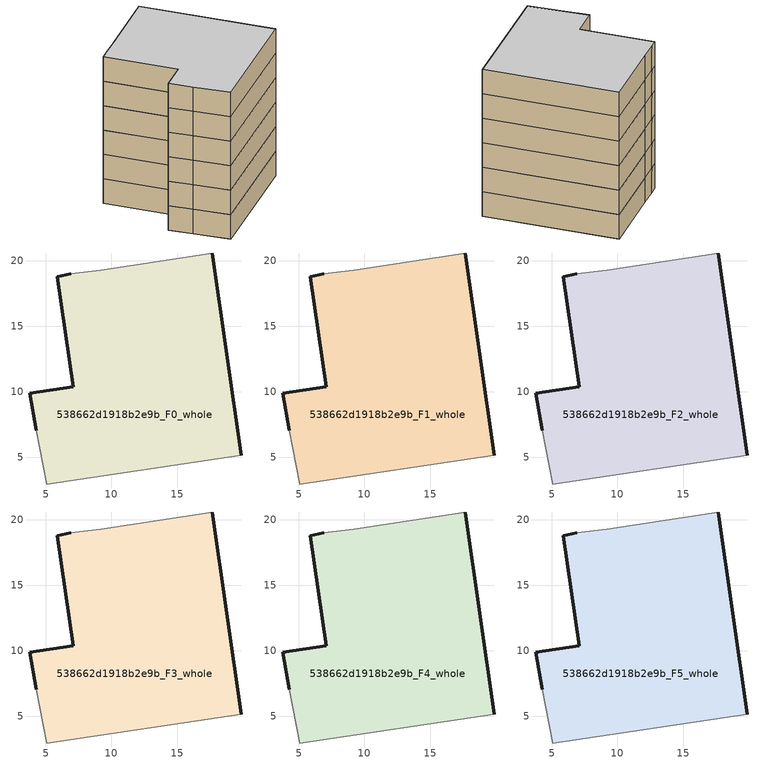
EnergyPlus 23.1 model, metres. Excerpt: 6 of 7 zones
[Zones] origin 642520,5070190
538662d1918b2e9b_F0_whole
 floor ground (EU_floor_Construction): 19.89,5.17 17.69,20.58 9.19,19.28 6.89,18.99 5.89,18.79 7.08,10.38 3.78,9.88 4.28,7.08 5.08,2.97 z0
 wall outside (EU_wall_Construction): 17.69,20.58 19.89,5.17 / 4.28,7.08 3.78,9.88 7.08,10.38 5.89,18.79 6.89,18.99 z0:3
 wall adiabatic (EU_wall_Construction): 6.89,18.99 9.19,19.28 17.69,20.58 / 19.89,5.17 5.08,2.97 4.28,7.08 z0:3
538662d1918b2e9b_F1_whole
 floor to 538662d1918b2e9b_F0_whole (EU_floor_Construction): 19.89,5.17 17.69,20.58 9.19,19.28 6.88,18.99 5.88,18.79 7.08,10.38 3.78,9.88 4.28,7.08 5.08,2.97 z3
 wall outside (EU_wall_Construction): 17.69,20.58 19.89,5.17 / 4.28,7.08 3.78,9.88 7.08,10.38 5.89,18.79 6.89,18.99 z3:6
 wall adiabatic (EU_wall_Construction): 6.89,18.99 9.19,19.28 17.69,20.58 / 19.89,5.17 5.08,2.97 4.28,7.08 z3:6
538662d1918b2e9b_F2_whole
 floor to 538662d1918b2e9b_F1_whole (EU_floor_Construction): 19.89,5.17 17.69,20.58 9.19,19.28 6.88,18.99 5.88,18.79 7.08,10.38 3.78,9.88 4.28,7.08 5.08,2.97 z6
 wall outside (EU_wall_Construction): 17.69,20.58 19.89,5.17 / 4.28,7.08 3.78,9.88 7.08,10.38 5.89,18.79 6.89,18.99 z6:9
 wall adiabatic (EU_wall_Construction): 6.89,18.99 9.19,19.28 17.69,20.58 / 19.89,5.17 5.08,2.97 4.28,7.08 z6:9
538662d1918b2e9b_F3_whole
 floor to 538662d1918b2e9b_F2_whole (EU_floor_Construction): 19.89,5.17 17.69,20.58 9.19,19.28 6.88,18.99 5.88,18.79 7.08,10.38 3.78,9.88 4.28,7.08 5.08,2.97 z9
 wall outside (EU_wall_Construction): 17.69,20.58 19.89,5.17 / 4.28,7.08 3.78,9.88 7.08,10.38 5.89,18.79 6.89,18.99 z9:12
 wall adiabatic (EU_wall_Construction): 6.89,18.99 9.19,19.28 17.69,20.58 / 19.89,5.17 5.08,2.97 4.28,7.08 z9:12
538662d1918b2e9b_F4_whole
 floor to 538662d1918b2e9b_F3_whole (EU_floor_Construction): 19.89,5.17 17.69,20.58 9.19,19.28 6.88,18.99 5.88,18.79 7.08,10.38 3.78,9.88 4.28,7.08 5.08,2.97 z12
 wall outside (EU_wall_Construction): 17.69,20.58 19.89,5.17 / 4.28,7.08 3.78,9.88 7.08,10.38 5.89,18.79 6.89,18.99 z12:15
 wall adiabatic (EU_wall_Construction): 6.89,18.99 9.19,19.28 17.69,20.58 / 19.89,5.17 5.08,2.97 4.28,7.08 z12:15
538662d1918b2e9b_F5_whole
 floor to 538662d1918b2e9b_F4_whole (EU_floor_Construction): 19.89,5.17 17.69,20.58 9.19,19.28 6.88,18.99 5.88,18.79 7.08,10.38 3.78,9.88 4.28,7.08 5.08,2.97 z15
 wall outside (EU_wall_Construction): 17.69,20.58 19.89,5.17 / 4.28,7.08 3.78,9.88 7.08,10.38 5.89,18.79 6.89,18.99 z15:18
 wall adiabatic (EU_wall_Construction): 6.89,18.99 9.19,19.28 17.69,20.58 / 19.89,5.17 5.08,2.97 4.28,7.08 z15:18
 ceiling to 538662d1918b2e9b_F6_whole (EU_floor_Construction): 17.69,20.58 19.89,5.17 5.08,2.97 4.28,7.08 3.78,9.88 7.08,10.38 5.88,18.79 6.88,18.99 9.19,19.28 z18
[Building]
EU S2 Campaign: North Axis=0; Terrain=City; Solar Distribution=FullExterior
[Site:Location]
Lyon-Bron: Latitude=45.75; Longitude=5; Time Zone=1; Elevation=198
[SizingPeriod:WeatherFileDays]
AnnualSizingPeriod: Begin Month=1; Begin Day of Month=1; End Month=12; End Day of Month=31; Day of Week for Start Day=Monday; Use Weather File Daylight Saving Period=No; Use Weather File Rain and Snow Indicators=No
[MATERIAL]
EU_InternalMass_Material: Roughness=MediumRough; Thickness=0.1; Conductivity=1; Density=1800; Specific Heat=900; Thermal Absorptance=0.9; Solar Absorptance=0.7; Visible Absorptance=0.7
[MATERIAL:NOMASS] Roughness=MediumRough; Thermal Absorptance=0.9; Solar Absorptance=0.7; Visible Absorptance=0.7
Name | Thermal Resistance
EU_wall_NoMass | 0.776494
EU_floor_NoMass | 0.421597
[CONSTRUCTION]
EU_wall_Construction: EU_wall_NoMass
EU_floor_Construction: EU_floor_NoMass
EU_InternalMass_Construction: EU_InternalMass_Material
[ZONE] Type=1; Multiplier=1; Ceiling Height=autocalculate; Volume=624.529; Floor Area=autocalculate; Part of Total Floor Area=Yes
538662d1918b2e9b_F0_whole; 538662d1918b2e9b_F1_whole; 538662d1918b2e9b_F2_whole; 538662d1918b2e9b_F3_whole; 538662d1918b2e9b_F4_whole; 538662d1918b2e9b_F5_whole
[INTERNALMASS] Construction=EU_InternalMass_Construction; Surface Area=208.177
Name | Zone or ZoneList
538662d1918b2e9b_F0_whole_EU_InternalMass | 538662d1918b2e9b_F0_whole
538662d1918b2e9b_F1_whole_EU_InternalMass | 538662d1918b2e9b_F1_whole
538662d1918b2e9b_F2_whole_EU_InternalMass | 538662d1918b2e9b_F2_whole
538662d1918b2e9b_F3_whole_EU_InternalMass | 538662d1918b2e9b_F3_whole
538662d1918b2e9b_F4_whole_EU_InternalMass | 538662d1918b2e9b_F4_whole
538662d1918b2e9b_F5_whole_EU_InternalMass | 538662d1918b2e9b_F5_whole
[OTHEREQUIPMENT] Fuel Type=Electricity; Design Level Calculation Method=Watts/Area; Power per Zone Floor Area=1; Fraction Latent=0; Fraction Radiant=0; Fraction Lost=0; Carbon Dioxide Generation Rate=0; EndUse Subcategory=EU_Step8_InternalGains
Name | Zone or ZoneList or Space or SpaceList | Schedule
EU_Step8_InternalGain_538662d1918b2e9b_F0_whole_f000 | 538662d1918b2e9b_F0_whole | EU_Step8_GainSchedule_538662d1918b2e9b_F0_whole_f000
EU_Step8_InternalGain_538662d1918b2e9b_F1_whole_f000 | 538662d1918b2e9b_F1_whole | EU_Step8_GainSchedule_538662d1918b2e9b_F1_whole_f000
EU_Step8_InternalGain_538662d1918b2e9b_F2_whole_f000 | 538662d1918b2e9b_F2_whole | EU_Step8_GainSchedule_538662d1918b2e9b_F2_whole_f000
EU_Step8_InternalGain_538662d1918b2e9b_F3_whole_f000 | 538662d1918b2e9b_F3_whole | EU_Step8_GainSchedule_538662d1918b2e9b_F3_whole_f000
EU_Step8_InternalGain_538662d1918b2e9b_F4_whole_f000 | 538662d1918b2e9b_F4_whole | EU_Step8_GainSchedule_538662d1918b2e9b_F4_whole_f000
EU_Step8_InternalGain_538662d1918b2e9b_F5_whole_f000 | 538662d1918b2e9b_F5_whole | EU_Step8_GainSchedule_538662d1918b2e9b_F5_whole_f000
[ZONEVENTILATION:DESIGNFLOWRATE] Schedule=EU_AlwaysOn; Design Flow Rate Calculation Method=AirChanges/Hour; Air Changes per Hour=0.693814; Ventilation Type=Natural; Fan Pressure Rise=0; Fan Total Efficiency=1; Constant Term Coefficient=1; Temperature Term Coefficient=0; Velocity Term Coefficient=0; Velocity Squared Term Coefficient=0; Minimum Indoor Temperature=-100; Maximum Indoor Temperature=100; Delta Temperature=-100; Minimum Outdoor Temperature=-100; Maximum Outdoor Temperature=100; Maximum Wind Speed=40
Name | Zone or ZoneList or Space or SpaceList
EU_ConstantAir_538662d1918b2e9b_F0_whole | 538662d1918b2e9b_F0_whole
EU_ConstantAir_538662d1918b2e9b_F1_whole | 538662d1918b2e9b_F1_whole
EU_ConstantAir_538662d1918b2e9b_F2_whole | 538662d1918b2e9b_F2_whole
EU_ConstantAir_538662d1918b2e9b_F3_whole | 538662d1918b2e9b_F3_whole
EU_ConstantAir_538662d1918b2e9b_F4_whole | 538662d1918b2e9b_F4_whole
EU_ConstantAir_538662d1918b2e9b_F5_whole | 538662d1918b2e9b_F5_whole
[HVACTEMPLATE:THERMOSTAT] Constant Heating Setpoint=20; Constant Cooling Setpoint=50
EU_HeatOnly_538662d1918b2e9b_F0_whole; EU_HeatOnly_538662d1918b2e9b_F1_whole; EU_HeatOnly_538662d1918b2e9b_F2_whole; EU_HeatOnly_538662d1918b2e9b_F3_whole; EU_HeatOnly_538662d1918b2e9b_F4_whole; EU_HeatOnly_538662d1918b2e9b_F5_whole; EU_HeatOnly_538662d1918b2e9b_F6_whole
[HVACTEMPLATE:ZONE:IDEALLOADSAIRSYSTEM] System Availability Schedule=EU_AlwaysOn; Maximum Heating Supply Air Temperature=50; Minimum Cooling Supply Air Temperature=13; Maximum Heating Supply Air Humidity Ratio=0.0156; Minimum Cooling Supply Air Humidity Ratio=0.0077; Heating Limit=NoLimit; Cooling Limit=NoLimit; Heating Availability Schedule=EU_AlwaysOn; Cooling Availability Schedule=EU_CoolingOff; Dehumidification Control Type=ConstantSensibleHeatRatio; Cooling Sensible Heat Ratio=0.7; Dehumidification Setpoint=60; Humidification Control Type=None; Humidification Setpoint=30; Outdoor Air Method=None; Outdoor Air Flow Rate per Person=0.00944; Outdoor Air Flow Rate per Zone Floor Area=0; Outdoor Air Flow Rate per Zone=0; Demand Controlled Ventilation Type=None; Outdoor Air Economizer Type=NoEconomizer; Heat Recovery Type=None; Sensible Heat Recovery Effectiveness=0.7; Latent Heat Recovery Effectiveness=0.65
Name | Template Thermostat
538662d1918b2e9b_F0_whole | EU_HeatOnly_538662d1918b2e9b_F0_whole
538662d1918b2e9b_F1_whole | EU_HeatOnly_538662d1918b2e9b_F1_whole
538662d1918b2e9b_F2_whole | EU_HeatOnly_538662d1918b2e9b_F2_whole
538662d1918b2e9b_F3_whole | EU_HeatOnly_538662d1918b2e9b_F3_whole
538662d1918b2e9b_F4_whole | EU_HeatOnly_538662d1918b2e9b_F4_whole
538662d1918b2e9b_F5_whole | EU_HeatOnly_538662d1918b2e9b_F5_whole
[SIZING:ZONE] Zone Cooling Design Supply Air Temperature Input Method=SupplyAirTemperature; Zone Cooling Design Supply Air Temperature=13; Zone Heating Design Supply Air Temperature Input Method=SupplyAirTemperature; Zone Heating Design Supply Air Temperature=50; Zone Cooling Design Supply Air Humidity Ratio=0.008; Zone Heating Design Supply Air Humidity Ratio=0.008; Cooling Design Air Flow Method=DesignDay; Cooling Design Air Flow Rate=0; Cooling Minimum Air Flow per Zone Floor Area=0.000762; Cooling Minimum Air Flow=0; Cooling Minimum Air Flow Fraction=0.2; Heating Design Air Flow Method=DesignDay; Heating Design Air Flow Rate=0; Heating Maximum Air Flow per Zone Floor Area=0.002032; Heating Maximum Air Flow=0.141576; Heating Maximum Air Flow Fraction=0.3; Account for Dedicated Outdoor Air System=No; Dedicated Outdoor Air System Control Strategy=NeutralSupplyAir; Dedicated Outdoor Air Low Setpoint Temperature for Design=autosize; Dedicated Outdoor Air High Setpoint Temperature for Design=autosize; Zone Load Sizing Method=Sensible Load Only No Latent Load; Zone Latent Cooling Design Supply Air Humidity Ratio Input Method=HumidityRatioDifference; Zone Cooling Design Supply Air Humidity Ratio Difference=0.005; Zone Latent Heating Design Supply Air Humidity Ratio Input Method=HumidityRatioDifference; Zone Humidification Design Supply Air Humidity Ratio Difference=0.005
538662d1918b2e9b_F0_whole; 538662d1918b2e9b_F1_whole; 538662d1918b2e9b_F2_whole; 538662d1918b2e9b_F3_whole; 538662d1918b2e9b_F4_whole; 538662d1918b2e9b_F5_whole
[SCHEDULE:CONSTANT]
Name | Hourly Value
EU_AlwaysOn | 1
EU_CoolingOff | 0
[SCHEDULE:FILE] Column Number=1; Rows to Skip at Top=0; Number of Hours of Data=8760; Column Separator=Comma; Interpolate to Timestep=No; Minutes per Item=60; Adjust Schedule for Daylight Savings=Yes
Name | File
EU_Step8_GainSchedule_538662d1918b2e9b_F0_whole_f000 | ../../schedules/538662d1918b2e9b/538662d1918b2e9b_F0_whole_f000_gain.csv
EU_Step8_GainSchedule_538662d1918b2e9b_F1_whole_f000 | ../../schedules/538662d1918b2e9b/538662d1918b2e9b_F1_whole_f000_gain.csv
EU_Step8_GainSchedule_538662d1918b2e9b_F2_whole_f000 | ../../schedules/538662d1918b2e9b/538662d1918b2e9b_F2_whole_f000_gain.csv
EU_Step8_GainSchedule_538662d1918b2e9b_F3_whole_f000 | ../../schedules/538662d1918b2e9b/538662d1918b2e9b_F3_whole_f000_gain.csv
EU_Step8_GainSchedule_538662d1918b2e9b_F4_whole_f000 | ../../schedules/538662d1918b2e9b/538662d1918b2e9b_F4_whole_f000_gain.csv
EU_Step8_GainSchedule_538662d1918b2e9b_F5_whole_f000 | ../../schedules/538662d1918b2e9b/538662d1918b2e9b_F5_whole_f000_gain.csv
